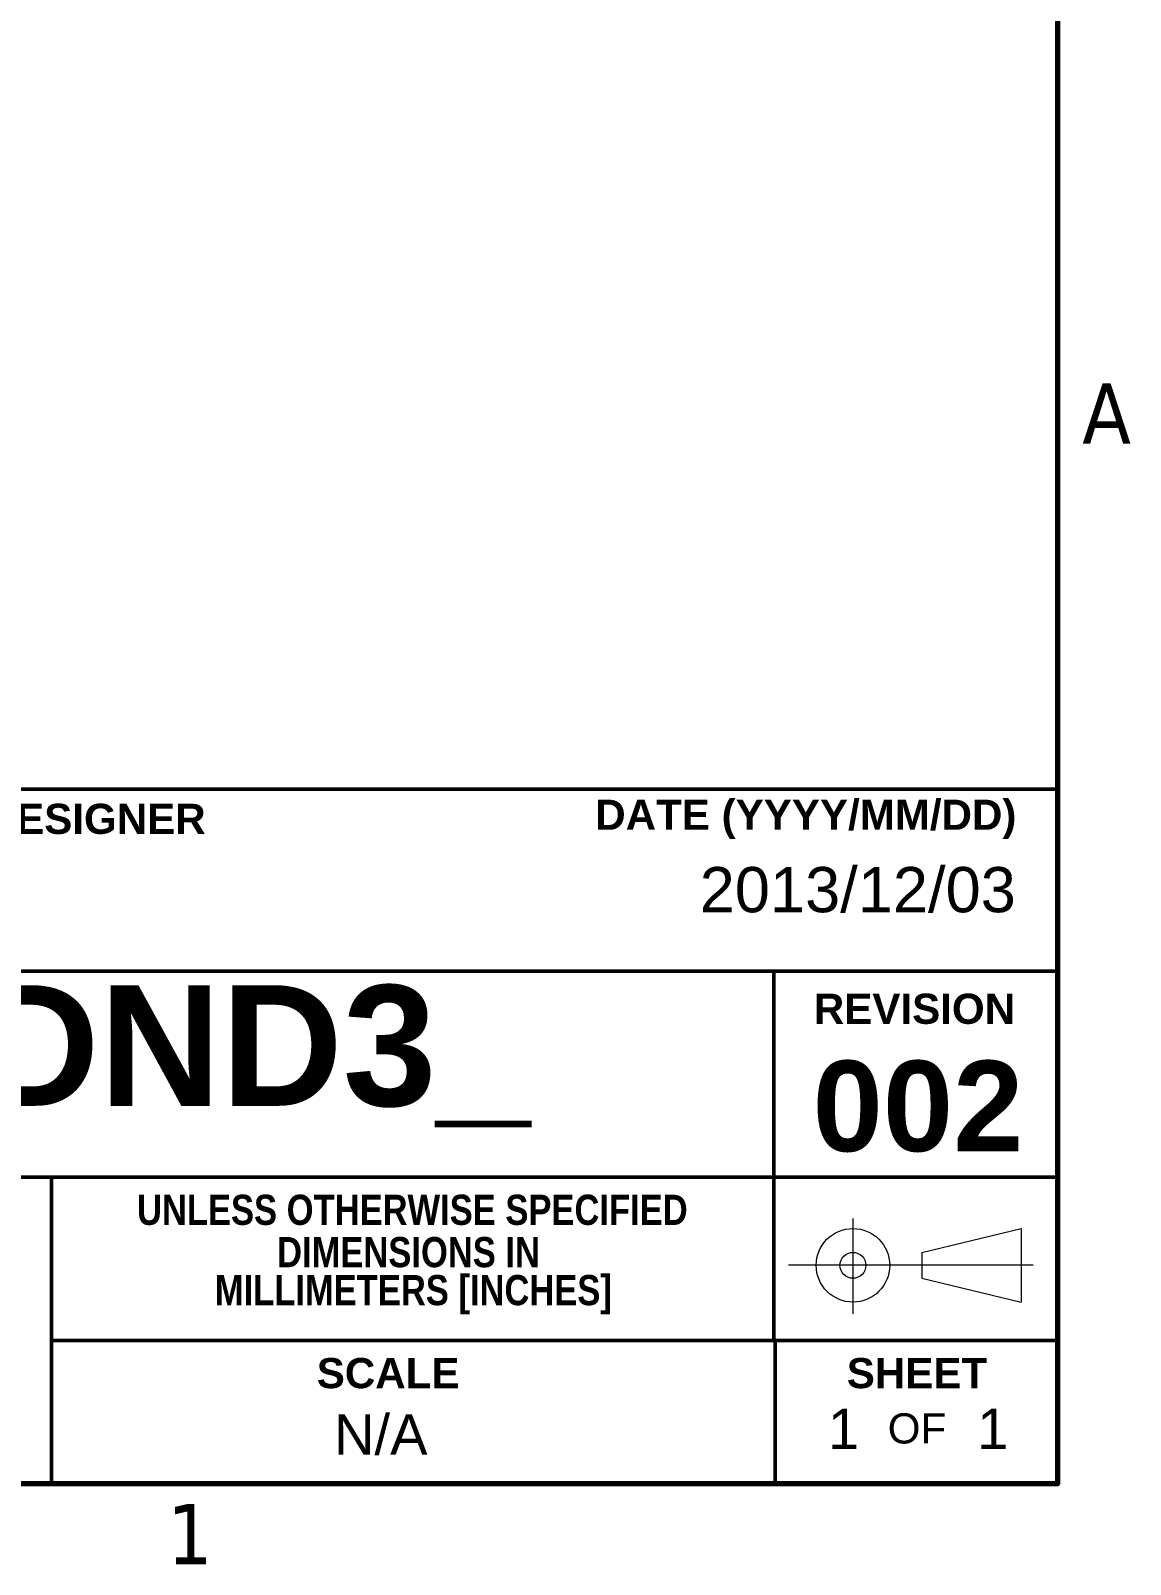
# Model space of a CAD drawing. Header units: inches. Extents: x 0.1 to 13.5, y 0.3 to 8.5.
# Drawn here: x 11.661 to 13.412, y 0.368 to 2.809 of the extents above; entities that cross this region are included whole.
import ezdxf

# ---------------------------------------------------------------- set-up
doc = ezdxf.new("R2010")
doc.units = ezdxf.units.IN
doc.header["$LTSCALE"] = 0.8
doc.header["$MEASUREMENT"] = 0
doc.layers.add('Border (ANSI)', color=7, linetype='Continuous', lineweight=70)
doc.layers.add('Title (ANSI)', color=7, linetype='Continuous', lineweight=50)
doc.layers.add('FORMAT', color=5, linetype='Continuous', lineweight=25, true_color=0x0000ff)
doc.styles.add('Note Text (ANSI)', font='TAHOMA.TTF')
doc.styles.add('Text Style107', font='arialbd.ttf')
doc.styles.add('Text Style109', font='arialbd.ttf')
doc.styles.add('Text Style47', font='ARIALN.TTF')
doc.styles.add('Text Style50', font='arial.ttf')
doc.styles.add('Text Style55', font='arial.ttf')
doc.styles.add('Text Style59', font='arial.ttf')

# ---------------------------------------------------------------- blocks, each defined once
blk = doc.blocks.new('Borders Default Border')
at = {"layer": 'Border (ANSI)', "flags": 128}
blk.add_lwpolyline([(0.38, 0.62), (0.38, 10.38), (16.62, 10.38), (16.62, 0.62), (0.38, 0.62)], dxfattribs=at)
at = {"layer": 'Border (ANSI)', "char_height": 0.12, "attachment_point": 7, "style": 'Note Text (ANSI)'}
for s, insert in [('A', (16.669, 2.69)), ('1', (14.8479, 0.46))]:
    blk.add_mtext(s, dxfattribs=dict(at, insert=insert))
blk = doc.blocks.new('Title Blocks ICD TITLE BLOCK MM CUSTOMER')
at = {"layer": 'FORMAT', "color": 7, "linetype": 'Continuous', "lineweight": 5}
for p, q in [((10.854, 7.7199), (10.854, 7.5304)), ((10.991, 7.6528), (11.189, 7.7002)), ((11.189, 7.7002), (11.189, 7.5538)), ((10.991, 7.6528), (10.991, 7.6012)), ((11.2126, 7.627), (10.7256, 7.627)), ((10.991, 7.6012), (11.189, 7.5538))]:
    blk.add_line(p, q, dxfattribs=at)
for radius in [0.0732, 0.0258]:
    blk.add_circle((10.854, 7.627), radius, dxfattribs=at)
at = {"layer": 'Title (ANSI)'}
for p, q in [((3.2614, 8.5744), (11.2614, 8.5744)), ((11.2614, 8.5744), (11.2614, 7.4772)), ((3.2614, 8.212), (11.2564, 8.212)), ((10.6964, 8.2122), (10.6964, 7.4772)), ((7.2663, 7.8022), (11.2614, 7.8022)), ((9.2591, 7.1922), (9.2591, 7.8022)), ((9.2591, 7.4772), (11.2614, 7.4772)), ((10.6991, 7.4771), (10.6991, 7.1921)), ((11.2614, 7.1921), (3.2614, 7.1921))]:
    blk.add_line(p, q, dxfattribs=at)
at = {"layer": 'Title (ANSI)', "char_height": 0.06, "style": 'Note Text (ANSI)'}
for s, insert, width, attachment_point in [('\\fArial|b1|i0;\\H0.0600;DRAFTER/DESIGNER', (8.7045, 8.5144), 0.861768, 4), ('\\fArial|b1|i0;\\H0.0600;DATE (YYYY/MM/DD)', (11.1793, 8.5144), 0.838354, 6), ('\\fArial Narrow|b1|i0;\\H0.0600;DIMENSIONS IN', (9.9696, 7.6528), 0.838354, 5), ('\\fArial Narrow|b1|i0;\\H0.0600; MILLIMETERS [INCHES]', (9.9696, 7.5686), 0.838354, 5)]:
    blk.add_mtext(s, dxfattribs=dict(at, insert=insert, width=width, attachment_point=attachment_point))
at = {"layer": 'Title (ANSI)', "char_height": 0.06, "attachment_point": 5, "style": 'Note Text (ANSI)'}
for s, insert in [('\\fArial|b1|i0;\\H0.0600;REVISION', (10.9764, 8.137)), ('\\fArial Narrow|b1|i0;\\H0.0600;UNLESS OTHERWISE SPECIFIED', (9.9772, 7.737)), ('\\fArial|b1|i0;\\H0.0600;SCALE', (9.929, 7.4121)), ('\\fArial|b1|i0;\\H0.0600;SHEET', (10.9814, 7.4121)), ('\\fArial|b0|i0;\\H0.0600;OF', (10.9814, 7.3021))]:
    blk.add_mtext(s, dxfattribs=dict(at, insert=insert))
at = {"layer": 'Title (ANSI)'}
for tag, p, height, style in [('<TITLE_1>_001', (3.4188, 8.3456), 0.09, 'Text Style50'), ('DESIGNER_001', (8.7754, 8.3294), 0.09, 'Text Style50'), ('<DRAWN_DATE>_001', (10.549, 8.3294), 0.09, 'Text Style50'), ('<PART_NUMBER>_001', (8.4975, 7.9443), 0.24, 'Text Style109'), ('Sheet_Size_001', (7.3633, 7.9055), 0.13, 'Text Style55'), ('<REVISION_NUMBER>_001', (10.7737, 7.8539), 0.18, 'Text Style107'), ('COPYRIGHT_YEAR_001', (4.6336, 7.2711), 0.07, 'Text Style47'), ('<SCALE>_001', (9.8212, 7.2503), 0.08, 'Text Style59'), ('Sheet_Number_001', (10.8042, 7.2617), 0.08, 'Text Style59'), ('Number_of_sheets_001', (11.1011, 7.2617), 0.08, 'Text Style59')]:
    blk.add_attdef(tag, p, '', height=height, dxfattribs=dict(at, style=style))

msp = doc.modelspace()

# ---------------------------------------------------------------- block references
at = {"xscale": 0.8, "yscale": 0.8, "zscale": 0.8}
msp.add_blockref('Borders Default Border', (0, 0), dxfattribs=at)
ref = msp.add_blockref('Title Blocks ICD TITLE BLOCK MM CUSTOMER', (4.2869, -5.25765), dxfattribs=dict(xscale=0.8, yscale=0.8, zscale=0.8))
ref.add_attrib('Sheet_Number_001', '1', (12.9303, 0.55174), dxfattribs={"layer": 'Title (ANSI)', "height": 0.064, "style": 'Text Style59'})
ref.add_attrib('Number_of_sheets_001', '1', (13.16782, 0.55174), dxfattribs={"layer": 'Title (ANSI)', "height": 0.064, "style": 'Text Style59'})
ref.add_attrib('<REVISION_NUMBER>_001', '002', (12.90585, 1.02551), dxfattribs={"layer": 'Title (ANSI)', "height": 0.144, "style": 'Text Style107'})
ref.add_attrib('<DRAWN_DATE>_001', '2013/12/03', (12.72609, 1.40589), dxfattribs={"layer": 'Title (ANSI)', "height": 0.072, "style": 'Text Style50'})
ref.add_attrib('<PART_NUMBER>_001', 'C25DND3_', (11.08489, 1.09777), dxfattribs={"layer": 'Title (ANSI)', "height": 0.192, "style": 'Text Style109'})
ref.add_attrib('<SCALE>_001', 'N/A', (12.14385, 0.54259), dxfattribs={"layer": 'Title (ANSI)', "height": 0.064, "style": 'Text Style59'})

doc.saveas('drawing.dxf')
